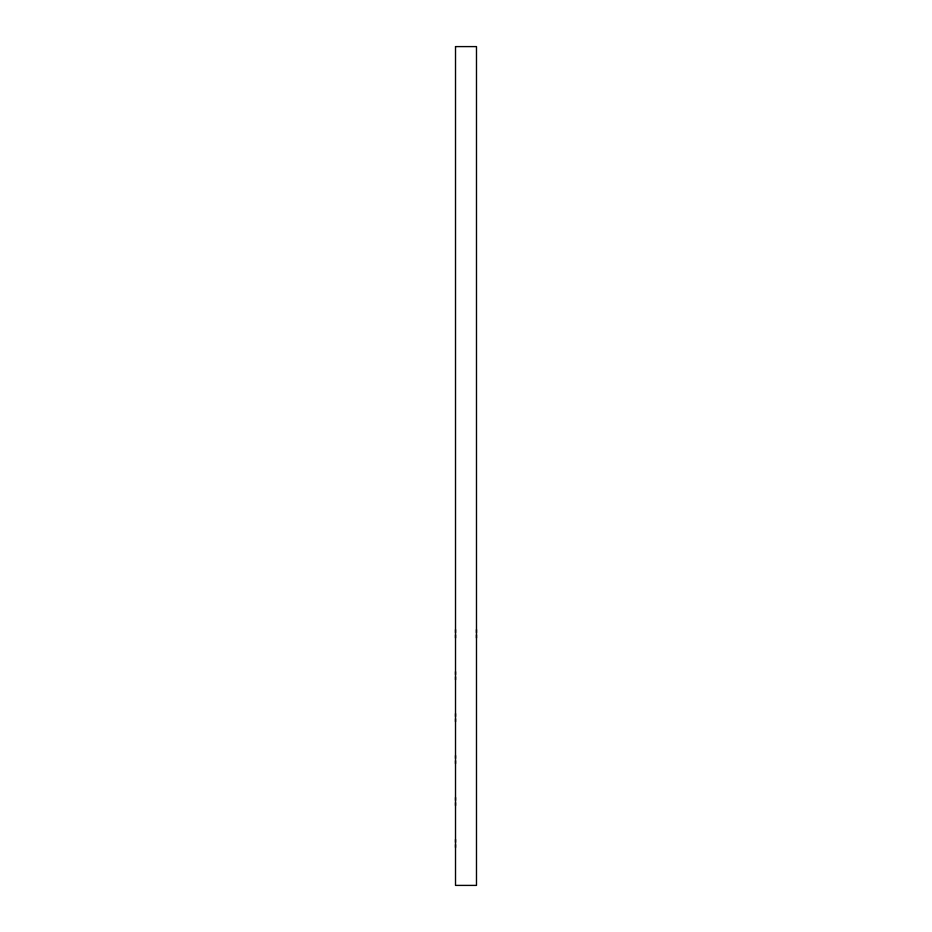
<?xml version="1.0" encoding="UTF-8"?>
<svg xmlns="http://www.w3.org/2000/svg" width="932" height="932" viewBox="0 0 932 932"><rect width="100%" height="100%" fill="white"/><g stroke="black" fill="none" stroke-linecap="round" stroke-linejoin="round"><path stroke-width="1.4" d="M455.515 847.514L455.515 844.543M455.515 839.406L455.515 842.377M455.515 805.574L455.515 802.603M455.515 797.466L455.515 800.437M455.515 763.634L455.515 760.663M455.515 755.526L455.515 758.497M455.515 721.694L455.515 718.723M455.515 713.586L455.515 716.557M455.515 679.754L455.515 676.783M455.515 671.646L455.515 674.617M476.485 629.566L476.485 632.677M476.485 637.954L476.485 634.843M455.515 629.566L455.515 632.677M455.515 637.954L455.515 634.843M455.515 46.6L455.515 885.4L476.485 885.4L476.485 46.6L455.515 46.6"/></g></svg>
